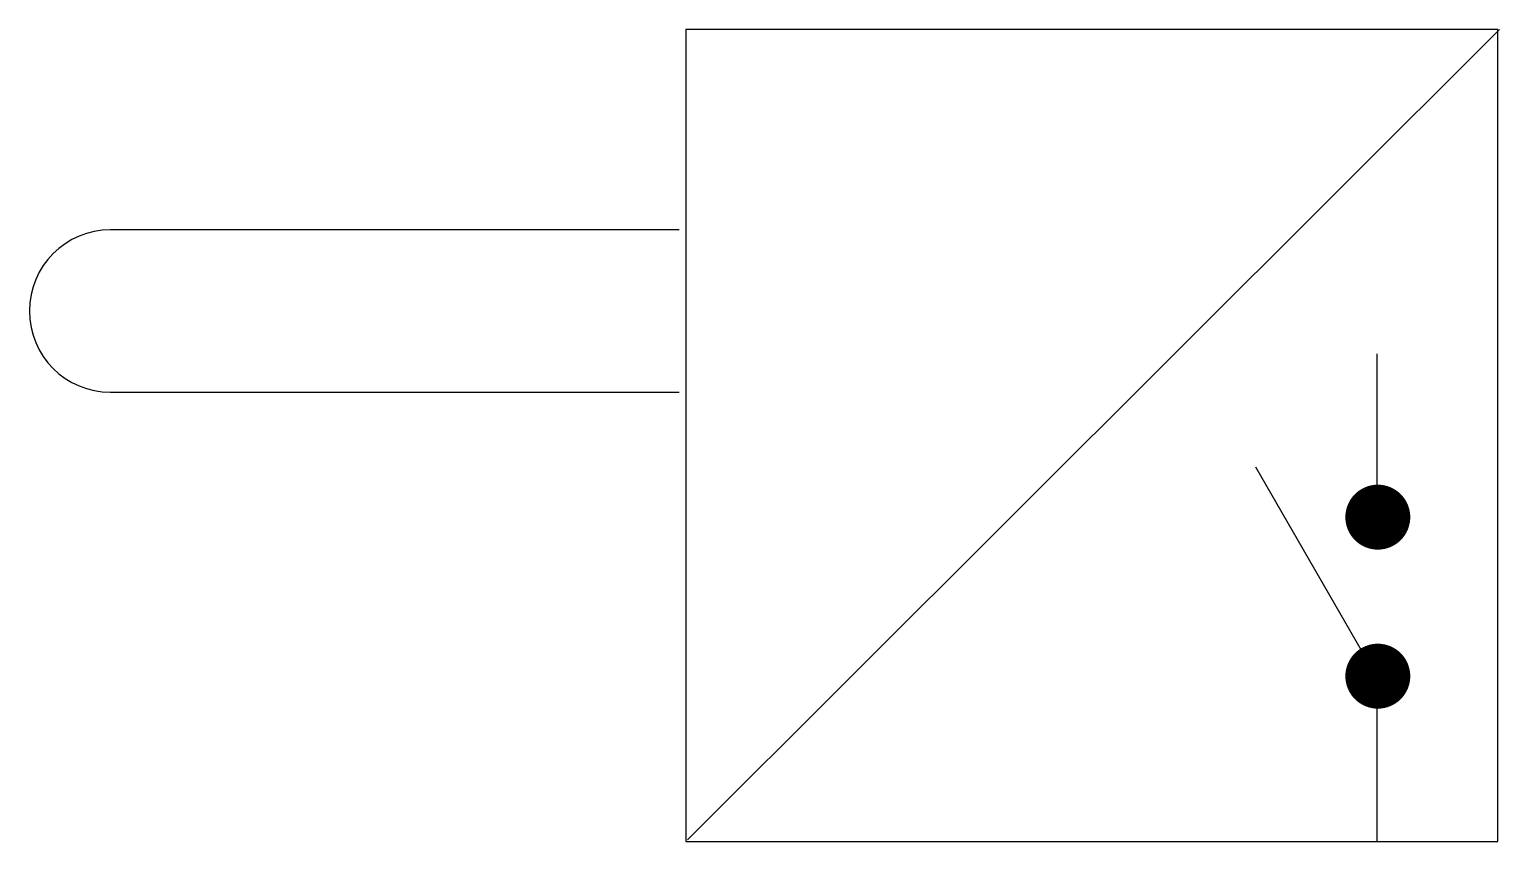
# Model space of a CAD drawing. Extents: x 532.5 to 550.6, y 396.1 to 406.1.
import ezdxf

# ---------------------------------------------------------------- set-up
doc = ezdxf.new("R2010")
doc.units = 0
doc.header["$LTSCALE"] = 5
doc.header["$MEASUREMENT"] = 0
doc.layers.add('11', color=1, linetype='CONTINUOUS')

msp = doc.modelspace()

# ---------------------------------------------------------------- linework, layer by layer
at = {"layer": '11'}
for p, q in [((550.556, 406.083), (540.556, 406.083)), ((540.556, 406.083), (540.556, 396.083)), ((540.573, 396.104), (550.576, 406.083)), ((550.556, 396.083), (550.556, 406.083)), ((540.471, 403.616), (533.471, 403.616)), ((549.068, 400.088), (549.068, 402.088)), ((533.471, 401.616), (540.471, 401.616)), ((549.073, 398.097), (547.573, 400.695)), ((549.068, 396.092), (549.068, 398.088)), ((540.556, 396.083), (550.556, 396.083))]:
    msp.add_line(p, q, dxfattribs=at)
at = {"layer": '11', "const_width": 0.4}
for points in [[(548.876, 400.078, 1), (549.276, 400.078, 1)], [(548.876, 398.12, 1), (549.276, 398.12, 1)]]:
    msp.add_lwpolyline(points, format="xyb", close=True, dxfattribs=at)
at = {"layer": '11'}
msp.add_arc((533.471, 402.616), 1, 90, 270, dxfattribs=at)

doc.saveas('drawing.dxf')
